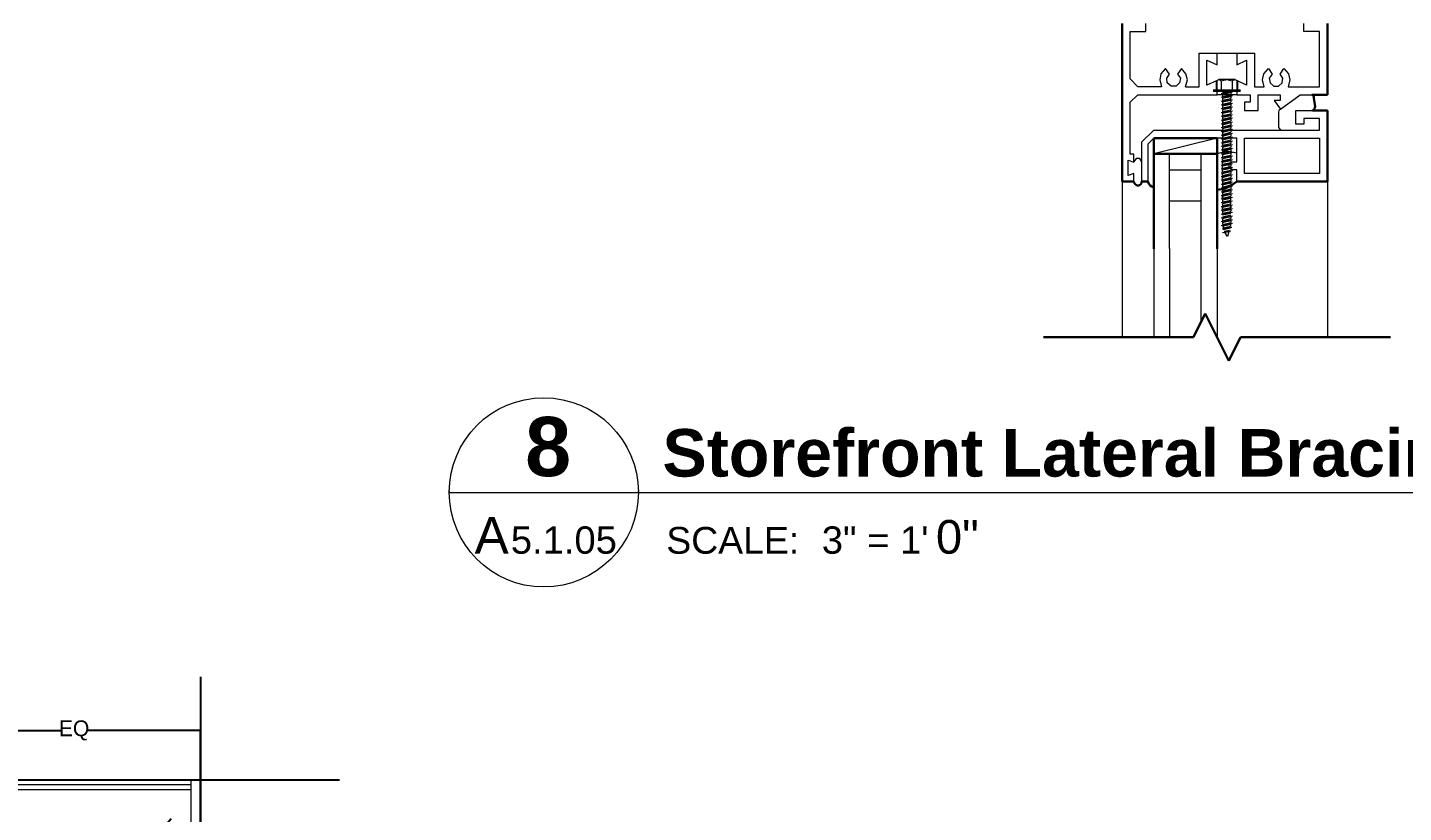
# Model space of a CAD drawing. Header units: inches. Extents: x -6061 to 13621, y -296 to 7483.
# Drawn here: x -5088.5 to -4826.9, y 170.4 to 319.6 of the extents above; entities that cross this region are included whole.
import ezdxf

# ---------------------------------------------------------------- set-up
doc = ezdxf.new("R2010")
doc.units = ezdxf.units.IN
doc.header["$MEASUREMENT"] = 0
doc.layers.get('0').update_dxf_attribs({"linetype": 'CONTINUOUS'})
doc.layers.get('Defpoints').update_dxf_attribs({"color": 6, "linetype": 'CONTINUOUS', "lineweight": 15})
doc.layers.add('Dimensions', color=8, linetype='CONTINUOUS', lineweight=13)
doc.styles.add('Arial$001H0', font='arial.ttf')
doc.styles.add('Arial$101H0', font='arialbd.ttf')
doc.styles.add('stylus', font='arial.ttf')
doc.dimstyles.new('_AA -Arch$0', dxfattribs={"dimtxt": 0.08, "dimasz": 0.1, "dimexe": 0.05, "dimexo": 0.1, "dimgap": 0.03, "dimtad": 1, "dimdec": 4, "dimzin": 3, "dimdsep": 46, "dimlunit": 5, "dimtxsty": 'stylus', "dimblk": 'ARCHTICK', "dimcen": 0.084, "dimclrd": 256, "dimclre": 256, "dimclrt": 7, "dimazin": 2, "dimtfac": 0.9, "dimtdec": 4, "dimtmove": 0, "dimatfit": 2, "dimfxl": 0.8, "dimfrac": 1, "dimtzin": 11, "dimarcsym": 0})
doc.dimstyles.get("Standard").update_dxf_attribs({"dimtxt": 0.18, "dimasz": 0.18, "dimexe": 0.18, "dimexo": 0.0625, "dimgap": 0.0625, "dimtad": 0, "dimtih": 1, "dimtoh": 1, "dimdec": 4, "dimzin": 0, "dimdsep": 46, "dimtxsty": 'Standard', "dimcen": 0.09, "dimadec": 0, "dimazin": 0, "dimtfac": 1, "dimtdec": 4, "dimtofl": 0, "dimtmove": 0, "dimatfit": 3, "dimfxl": 1, "dimtolj": 1, "dimtzin": 0, "dimlwd": -1, "dimlwe": -1, "dimarcsym": 0})

# ---------------------------------------------------------------- blocks, each defined once
blk = doc.blocks.new('*U33')
at = {"lineweight": 5, "ltscale": 0.5}
blk.add_line((22993.25, -3882.69), (23089.25, -3882.69), dxfattribs=at)
at = {"lineweight": 5}
for p, q in [((22993.25, -3882.69), (22993.25, -3992.69)), ((22995, -3882.69), (22995, -3992.69)), ((22995, -3884.44), (23040.38, -3884.44)), ((23042.13, -3884.44), (23087.5, -3884.44)), ((22995, -3990.94), (23040.38, -3990.94)), ((23042.13, -3990.94), (23087.5, -3990.94)), ((22993.25, -3992.69), (23089.25, -3992.69))]:
    blk.add_line(p, q, dxfattribs=at)
at = {"color": 8, "lineweight": 5}
for p, q in [((23040.38, -3883.56), (22995, -3883.56)), ((23087.5, -3883.56), (23042.13, -3883.56)), ((23040.38, -3991.81), (22995, -3991.81)), ((23087.5, -3991.81), (23042.13, -3991.81))]:
    blk.add_line(p, q, dxfattribs=at)
at = {"lineweight": 5, "extrusion": (0, 1, 0)}
for p, q in [((23040.38, -3992.69), (23040.38, -3882.69)), ((23042.13, -3992.69), (23042.13, -3882.69)), ((23087.5, -3992.69), (23087.5, -3882.69)), ((23089.25, -3992.69), (23089.25, -3882.69))]:
    blk.add_line(p, q, dxfattribs=at)
at = {"color": 8, "ltscale": 0.008}
for points in [[(23033.67, -3890.97), (23029.44, -3895.95)], [(23036.57, -3890.04), (23031.89, -3895.55)], [(23080.79, -3890.97), (23076.57, -3895.95)], [(23083.69, -3890.04), (23079.02, -3895.55)], [(23032.69, -3892.92), (23027.98, -3898.48)], [(23079.82, -3892.92), (23075.1, -3898.48)]]:
    blk.add_lwpolyline(points, dxfattribs=at)
blk = doc.blocks.new('_Open90')
at = {"color": 0, "linetype": 'ByBlock', "lineweight": -2}
for p, q in [((0, 0), (-1, 0)), ((-0.5, 0.5), (0, 0)), ((0, 0), (-0.5, -0.5))]:
    blk.add_line(p, q, dxfattribs=at)
blk = doc.blocks.new('*D38')
at = {"layer": 'Defpoints', "color": 0, "transparency": 16777216}
for p in [(-5151.63, 197.6), (-5055.63, 197.6), (-5055.63, 55.83)]:
    blk.add_point(p, dxfattribs=at)
at = {"layer": 'Dimensions', "linetype": 'ByBlock', "lineweight": -2, "transparency": 16777216}
for p, q in [((-5151.63, 196.16), (-5151.63, 54.39)), ((-5055.63, 196.16), (-5055.63, 54.39)), ((-5148.75, 55.83), (-5115.27, 55.83)), ((-5058.51, 55.83), (-5091.99, 55.83))]:
    blk.add_line(p, q, dxfattribs=at)
at = {"layer": 'Dimensions', "lineweight": -2, "transparency": 16777216, "xscale": 2.88, "yscale": 2.88, "zscale": 2.88, "rotation": 180}
blk.add_blockref('_Open90', (-5151.63, 55.83), dxfattribs=at)
at = {"layer": 'Dimensions', "lineweight": -2, "transparency": 16777216, "xscale": 2.88, "yscale": 2.88, "zscale": 2.88}
blk.add_blockref('_Open90', (-5055.63, 55.83), dxfattribs=at)
at = {"layer": 'Dimensions', "color": 7, "transparency": 16777216, "insert": (-5103.63, 55.83), "char_height": 4.32, "attachment_point": 5, "style": 'stylus'}
blk.add_mtext('5\'-7 4 {\\H0.7x;\\S1/2;}"', dxfattribs=at)
blk = doc.blocks.new('*D39')
at = {"layer": 'Defpoints', "color": 0, "transparency": 16777216}
for p in [(-5163.34, 176.55), (-5027.73, 176.55), (-5027.73, 66.55)]:
    blk.add_point(p, dxfattribs=at)
at = {"layer": 'Dimensions', "linetype": 'ByBlock', "lineweight": -2, "transparency": 16777216}
for p, q in [((-5029.17, 176.55), (-5164.78, 176.55)), ((-5163.34, 173.67), (-5163.34, 128.71)), ((-5163.34, 69.43), (-5163.34, 114.38)), ((-5029.17, 66.55), (-5164.78, 66.55))]:
    blk.add_line(p, q, dxfattribs=at)
at = {"layer": 'Dimensions', "lineweight": -2, "transparency": 16777216, "xscale": 2.88, "yscale": 2.88, "zscale": 2.88}
for p, rotation in [((-5163.34, 176.55), 90), ((-5163.34, 66.55), 270)]:
    blk.add_blockref('_Open90', p, dxfattribs=dict(at, rotation=rotation))
at = {"layer": 'Dimensions', "color": 7, "transparency": 16777216, "insert": (-5163.34, 121.55), "char_height": 4.32, "attachment_point": 5, "rotation": 90, "style": 'stylus'}
blk.add_mtext('7\'-0"', dxfattribs=at)
blk = doc.blocks.new('_CLOSEDFILLED')
at = {"color": 0, "lineweight": -2, "true_color": 0x000000}
blk.add_line((-1, 0), (-2, 0), dxfattribs=at)
blk.add_solid([(-1, 0.2), (0, 0), (-1, 0.2), (-1, -0.2)], dxfattribs=at)
blk = doc.blocks.new('*D37')
at = {"color": 0, "transparency": 16777216}
for p, q in [((-5103.63, 176.61), (-5103.63, 186.17)), ((-5103.45, 185.99), (-5082.2, 185.99)), ((-5055.81, 185.99), (-5077.07, 185.99)), ((-5055.63, 176.61), (-5055.63, 186.17))]:
    blk.add_line(p, q, dxfattribs=at)
at = {"layer": 'Defpoints', "color": 0, "transparency": 16777216}
for p in [(-5055.63, 185.99), (-5103.63, 176.55), (-5055.63, 176.55)]:
    blk.add_point(p, dxfattribs=at)
at = {"color": 0, "transparency": 16777216, "xscale": 0.18, "yscale": 0.18, "zscale": 0.18, "rotation": 180}
blk.add_blockref('_CLOSEDFILLED', (-5103.63, 185.99), dxfattribs=at)
at = {"color": 0, "transparency": 16777216, "xscale": 0.18, "yscale": 0.18, "zscale": 0.18}
blk.add_blockref('_CLOSEDFILLED', (-5055.63, 185.99), dxfattribs=at)
at = {"color": 0, "transparency": 16777216, "insert": (-5079.63, 185.99), "char_height": 3, "attachment_point": 5}
blk.add_mtext('EQ', dxfattribs=at)

msp = doc.modelspace()

# ---------------------------------------------------------------- linework, layer by layer
at = {"color": 7, "linetype": 'Continuous', "lineweight": 18, "true_color": 0x000007}
for p, q in [((-4880.40456, 320.33077), (-4880.40456, 290.29683)), ((-4841.40049, 306.79547), (-4841.40049, 320.33077)), ((-4844.36384, 306.79547), (-4841.40049, 306.79547)), ((-4841.40049, 303.83213), (-4844.20366, 303.83213)), ((-4841.40049, 290.29683), (-4841.40049, 303.83213)), ((-4880.40456, 290.29683), (-4878.16203, 290.29683)), ((-4878.16203, 290.29683), (-4878.16203, 290.13665)), ((-4878.16203, 290.13665), (-4878.08194, 289.97647)), ((-4878.08194, 289.97647), (-4877.92176, 289.81629)), ((-4877.92176, 289.81629), (-4877.76157, 289.65611)), ((-4877.76157, 289.65611), (-4877.60139, 289.57602)), ((-4877.60139, 289.57602), (-4877.44121, 289.57602)), ((-4877.44121, 289.57602), (-4877.20094, 289.57602)), ((-4877.20094, 289.57602), (-4877.04076, 289.65611)), ((-4877.04076, 289.65611), (-4876.88058, 289.81629)), ((-4876.88058, 289.81629), (-4876.80049, 289.89638)), ((-4876.80049, 289.89638), (-4876.7204, 290.13665)), ((-4876.7204, 290.13665), (-4876.64031, 290.29683)), ((-4876.64031, 290.29683), (-4875.51904, 290.29683)), ((-4862.3842, 288.69502), (-4861.02266, 288.93529)), ((-4861.02266, 288.93529), (-4859.74121, 289.49593)), ((-4859.74121, 289.49593), (-4858.61995, 290.29683)), ((-4858.61995, 290.29683), (-4841.40049, 290.29683)), ((-4874.39777, 277.48235), (-4874.39777, 260.74344)), ((-4871.43443, 277.56244), (-4871.43443, 260.74344)), ((-4865.42764, 277.56244), (-4865.42764, 263.70679)), ((-4862.3842, 277.48235), (-4862.3842, 260.74344))]:
    msp.add_line(p, q, dxfattribs=at)
at = {"color": 7, "linetype": 'Continuous', "lineweight": 30, "true_color": 0x000007}
for p, q in [((-4880.40456, 320.33077), (-4880.40456, 290.29683)), ((-4841.40049, 306.79547), (-4841.40049, 320.33077)), ((-4844.28375, 306.79547), (-4844.36384, 306.79547)), ((-4844.36384, 306.79547), (-4841.40049, 306.79547)), ((-4844.12357, 306.63529), (-4844.28375, 306.79547)), ((-4844.04347, 306.5552), (-4844.12357, 306.63529)), ((-4843.96338, 306.39502), (-4844.04347, 306.5552)), ((-4843.96338, 306.23484), (-4843.96338, 306.39502)), ((-4843.96338, 306.15475), (-4843.96338, 306.23484)), ((-4843.72311, 304.55294), (-4843.96338, 306.15475)), ((-4844.20366, 303.83213), (-4844.04347, 303.91222)), ((-4841.40049, 303.83213), (-4844.20366, 303.83213)), ((-4844.04347, 303.91222), (-4843.88329, 304.0724)), ((-4843.88329, 304.0724), (-4843.8032, 304.23258)), ((-4843.8032, 304.39276), (-4843.72311, 304.55294)), ((-4843.8032, 304.23258), (-4843.8032, 304.39276)), ((-4841.40049, 290.29683), (-4841.40049, 303.83213)), ((-4874.39777, 298.54615), (-4862.3842, 298.54615)), ((-4874.39777, 295.58281), (-4874.39777, 298.54615)), ((-4862.3842, 298.54615), (-4862.3842, 295.58281)), ((-4862.3842, 295.58281), (-4874.39777, 295.58281)), ((-4874.39777, 295.58281), (-4874.39777, 289.17557)), ((-4862.3842, 288.69502), (-4862.3842, 295.58281)), ((-4880.40456, 290.29683), (-4878.16203, 290.29683)), ((-4878.16203, 290.29683), (-4878.16203, 290.13665)), ((-4878.16203, 290.13665), (-4878.08194, 289.97647)), ((-4878.08194, 289.97647), (-4877.92176, 289.81629)), ((-4877.92176, 289.81629), (-4877.76157, 289.65611)), ((-4877.76157, 289.65611), (-4877.60139, 289.57602)), ((-4877.60139, 289.57602), (-4877.44121, 289.57602)), ((-4877.44121, 289.57602), (-4877.20094, 289.57602)), ((-4877.20094, 289.57602), (-4877.04076, 289.65611)), ((-4877.04076, 289.65611), (-4876.88058, 289.81629)), ((-4876.88058, 289.81629), (-4876.7204, 289.97647)), ((-4876.7204, 290.13665), (-4876.64031, 290.29683)), ((-4876.7204, 289.97647), (-4876.7204, 290.13665)), ((-4876.64031, 290.29683), (-4875.51904, 290.29683)), ((-4875.51904, 290.29683), (-4875.35886, 289.89638)), ((-4875.35886, 289.89638), (-4875.11859, 289.57602)), ((-4875.11859, 289.57602), (-4874.79823, 289.33575)), ((-4874.79823, 289.33575), (-4874.39777, 289.17557)), ((-4874.39777, 289.17557), (-4874.39777, 277.48235)), ((-4862.3842, 288.69502), (-4861.02266, 288.93529)), ((-4862.3842, 277.48235), (-4862.3842, 288.69502)), ((-4861.02266, 288.93529), (-4859.74121, 289.49593)), ((-4859.74121, 289.49593), (-4858.61995, 290.29683)), ((-4858.61995, 290.29683), (-4841.40049, 290.29683)), ((-4864.62673, 265.22851), (-4866.86927, 260.74344)), ((-4860.14167, 256.25837), (-4864.62673, 265.22851)), ((-4886.41135, 260.74344), (-4895.38148, 260.74344)), ((-4866.86927, 260.74344), (-4886.41135, 260.74344)), ((-4857.89913, 260.74344), (-4860.14167, 256.25837)), ((-4838.35705, 260.74344), (-4857.89913, 260.74344)), ((-4838.35705, 260.74344), (-4829.38691, 260.74344))]:
    msp.add_line(p, q, dxfattribs=at)
at = {"color": 7, "linetype": 'Continuous', "lineweight": 9, "true_color": 0x000007}
for p, q in [((-4875.91949, 318.80905), (-4875.91949, 320.33077)), ((-4845.88556, 318.80905), (-4845.88556, 320.33077)), ((-4878.88284, 318.80905), (-4875.91949, 318.80905)), ((-4878.88284, 309.83891), (-4878.88284, 318.80905)), ((-4842.92221, 318.80905), (-4845.88556, 318.80905)), ((-4842.92221, 308.31719), (-4842.92221, 318.80905)), ((-4865.748, 308.31719), (-4865.748, 314.72443)), ((-4865.748, 314.72443), (-4862.3842, 314.72443)), ((-4862.3842, 314.72443), (-4858.61995, 314.72443)), ((-4862.3842, 312.4819), (-4862.3842, 314.72443)), ((-4858.61995, 314.72443), (-4855.25614, 314.72443)), ((-4858.61995, 314.72443), (-4858.61995, 312.4819)), ((-4855.25614, 314.72443), (-4855.25614, 308.31719)), ((-4872.15524, 311.76109), (-4873.03624, 310.8)), ((-4871.43443, 310.71991), (-4872.15524, 311.76109)), ((-4869.1118, 311.76109), (-4869.91271, 310.71991)), ((-4868.3109, 310.8), (-4869.1118, 311.76109)), ((-4864.30637, 308.63756), (-4864.30637, 313.3629)), ((-4864.30637, 313.3629), (-4862.3842, 312.4819)), ((-4858.61995, 312.4819), (-4856.77786, 313.3629)), ((-4856.77786, 313.3629), (-4856.77786, 308.63756)), ((-4853.49415, 310.8), (-4852.61316, 311.76109)), ((-4852.61316, 311.76109), (-4851.89234, 310.71991)), ((-4850.37062, 310.71991), (-4849.64981, 311.76109)), ((-4849.64981, 311.76109), (-4848.76881, 310.8)), ((-4877.44121, 308.31719), (-4878.88284, 309.83891)), ((-4873.03624, 310.8), (-4873.27651, 309.59864)), ((-4873.27651, 309.59864), (-4872.95614, 308.31719)), ((-4871.91497, 309.919), (-4871.43443, 310.71991)), ((-4871.83488, 309.03801), (-4871.91497, 309.919)), ((-4871.11406, 308.39728), (-4871.83488, 309.03801)), ((-4869.51225, 309.03801), (-4870.15298, 308.39728)), ((-4869.91271, 310.71991), (-4869.35207, 309.919)), ((-4869.35207, 309.919), (-4869.51225, 309.03801)), ((-4868.39099, 308.31719), (-4867.99053, 309.59864)), ((-4867.99053, 309.59864), (-4868.3109, 310.8)), ((-4862.3842, 309.51855), (-4864.30637, 308.63756)), ((-4862.54438, 309.43846), (-4862.06384, 309.67873)), ((-4862.54438, 309.43846), (-4862.54438, 307.75656)), ((-4862.3842, 306.79547), (-4862.3842, 309.51855)), ((-4862.06384, 309.67873), (-4861.58329, 309.43846)), ((-4858.94031, 309.67873), (-4862.06384, 309.67873)), ((-4861.58329, 309.43846), (-4860.54212, 309.67873)), ((-4861.58329, 309.43846), (-4861.58329, 307.75656)), ((-4860.54212, 309.67873), (-4859.50094, 309.43846)), ((-4859.50094, 309.43846), (-4859.0204, 309.67873)), ((-4859.50094, 309.43846), (-4859.50094, 307.75656)), ((-4859.0204, 309.67873), (-4858.45976, 309.43846)), ((-4858.61995, 309.51855), (-4858.61995, 306.79547)), ((-4856.77786, 308.63756), (-4858.61995, 309.51855)), ((-4858.45976, 309.43846), (-4858.45976, 307.75656)), ((-4853.73443, 309.59864), (-4853.49415, 310.8)), ((-4853.41406, 308.31719), (-4853.73443, 309.59864)), ((-4851.89234, 310.71991), (-4852.45298, 309.919)), ((-4852.45298, 309.919), (-4852.2928, 309.03801)), ((-4852.2928, 309.03801), (-4851.57198, 308.39728)), ((-4850.69099, 308.39728), (-4849.97017, 309.03801)), ((-4849.89008, 309.919), (-4850.37062, 310.71991)), ((-4849.97017, 309.03801), (-4849.89008, 309.919)), ((-4848.52854, 309.59864), (-4848.8489, 308.31719)), ((-4848.76881, 310.8), (-4848.52854, 309.59864)), ((-4878.88284, 305.35385), (-4877.44121, 306.79547)), ((-4872.95614, 308.31719), (-4877.44121, 308.31719)), ((-4877.44121, 306.79547), (-4862.3842, 306.79547)), ((-4870.15298, 308.39728), (-4871.11406, 308.39728)), ((-4868.39099, 308.31719), (-4865.748, 308.31719)), ((-4863.10501, 307.75656), (-4857.89913, 307.75656)), ((-4857.89913, 307.4362), (-4863.10501, 307.4362)), ((-4858.61995, 306.79547), (-4862.3842, 306.79547)), ((-4861.58329, 307.03575), (-4859.42085, 307.35611)), ((-4861.58329, 306.31493), (-4859.42085, 306.63529)), ((-4861.34302, 307.19593), (-4859.90139, 307.4362)), ((-4861.34302, 306.87557), (-4859.74121, 307.19593)), ((-4861.34302, 306.87557), (-4861.34302, 306.47511)), ((-4861.34302, 306.47511), (-4859.74121, 306.79547)), ((-4861.34302, 306.15475), (-4859.74121, 306.47511)), ((-4861.34302, 306.15475), (-4861.34302, 305.7543)), ((-4861.34302, 305.7543), (-4859.74121, 306.07466)), ((-4859.74121, 307.19593), (-4859.74121, 306.79547)), ((-4859.74121, 306.47511), (-4859.74121, 306.07466)), ((-4858.61995, 306.79547), (-4856.05705, 306.79547)), ((-4856.05705, 306.79547), (-4856.05705, 305.35385)), ((-4855.25614, 308.31719), (-4853.41406, 308.31719)), ((-4854.53533, 303.83213), (-4854.53533, 306.79547)), ((-4854.53533, 306.79547), (-4850.37062, 306.79547)), ((-4851.57198, 308.39728), (-4850.69099, 308.39728)), ((-4850.37062, 306.79547), (-4850.37062, 305.67421)), ((-4850.29053, 304.0724), (-4846.60637, 306.79547)), ((-4848.8489, 308.31719), (-4842.92221, 308.31719)), ((-4846.60637, 306.79547), (-4844.36384, 306.79547)), ((-4878.88284, 295.50271), (-4878.88284, 305.35385)), ((-4861.58329, 305.59412), (-4859.42085, 305.91448)), ((-4861.58329, 304.8733), (-4859.42085, 305.19366)), ((-4861.58329, 304.15249), (-4859.42085, 304.47285)), ((-4861.58329, 303.43167), (-4859.42085, 303.75204)), ((-4861.34302, 305.43394), (-4859.74121, 305.7543)), ((-4861.34302, 305.43394), (-4861.34302, 305.03348)), ((-4861.34302, 305.03348), (-4859.74121, 305.35385)), ((-4861.34302, 304.71312), (-4859.74121, 305.03348)), ((-4861.34302, 304.71312), (-4861.34302, 304.31267)), ((-4861.34302, 304.31267), (-4859.74121, 304.63303)), ((-4861.34302, 303.99231), (-4859.74121, 304.31267)), ((-4861.34302, 303.99231), (-4861.34302, 303.59185)), ((-4861.34302, 303.59185), (-4859.74121, 303.91222)), ((-4861.34302, 303.27149), (-4859.74121, 303.59185)), ((-4859.74121, 305.7543), (-4859.74121, 305.35385)), ((-4859.74121, 305.03348), (-4859.74121, 304.63303)), ((-4859.74121, 304.31267), (-4859.74121, 303.91222)), ((-4859.74121, 303.59185), (-4859.74121, 303.1914)), ((-4856.05705, 305.35385), (-4857.17832, 305.35385)), ((-4857.17832, 305.35385), (-4857.17832, 303.83213)), ((-4857.17832, 303.83213), (-4854.53533, 303.83213)), ((-4850.37062, 305.67421), (-4851.49189, 305.67421)), ((-4851.49189, 305.67421), (-4850.29053, 304.0724)), ((-4850.6109, 303.83213), (-4850.69099, 303.43167)), ((-4850.69099, 303.43167), (-4850.69099, 300.54842)), ((-4850.29053, 304.0724), (-4850.6109, 303.83213)), ((-4847.40728, 301.18914), (-4847.40728, 303.83213)), ((-4847.40728, 303.83213), (-4844.20366, 303.83213)), ((-4861.58329, 302.71086), (-4859.42085, 303.03122)), ((-4861.58329, 301.99005), (-4859.42085, 302.3905)), ((-4861.58329, 301.26923), (-4859.42085, 301.66968)), ((-4861.58329, 300.54842), (-4859.42085, 300.94887)), ((-4861.34302, 303.27149), (-4861.34302, 302.87104)), ((-4861.34302, 302.87104), (-4859.74121, 303.1914)), ((-4861.34302, 302.55068), (-4859.74121, 302.87104)), ((-4861.34302, 302.55068), (-4861.34302, 302.15023)), ((-4861.34302, 302.15023), (-4859.74121, 302.55068)), ((-4861.34302, 301.82986), (-4859.74121, 302.23032)), ((-4861.34302, 301.82986), (-4861.34302, 301.42941)), ((-4861.34302, 301.42941), (-4859.74121, 301.82986)), ((-4861.34302, 301.10905), (-4859.74121, 301.5095)), ((-4861.34302, 301.10905), (-4861.34302, 300.7086)), ((-4861.34302, 300.7086), (-4859.74121, 301.10905)), ((-4861.34302, 300.38824), (-4859.74121, 300.78869)), ((-4859.74121, 302.87104), (-4859.74121, 302.55068)), ((-4859.74121, 302.23032), (-4859.74121, 301.82986)), ((-4859.74121, 301.5095), (-4859.74121, 301.10905)), ((-4859.74121, 300.78869), (-4859.74121, 300.38824)), ((-4845.88556, 301.18914), (-4847.40728, 301.18914)), ((-4842.92221, 302.31041), (-4845.88556, 302.31041)), ((-4845.88556, 302.31041), (-4845.88556, 301.18914)), ((-4842.92221, 300.06787), (-4842.92221, 302.31041)), ((-4876.64031, 297.82534), (-4874.39777, 300.06787)), ((-4874.39777, 298.54615), (-4875.51904, 297.42489)), ((-4874.39777, 300.06787), (-4842.92221, 300.06787)), ((-4862.3842, 298.54615), (-4874.39777, 295.58281)), ((-4858.61995, 298.54615), (-4862.3842, 298.54615)), ((-4861.58329, 299.8276), (-4859.42085, 300.22805)), ((-4861.58329, 299.10679), (-4859.42085, 299.50724)), ((-4861.58329, 298.38597), (-4859.42085, 298.78643)), ((-4861.34302, 300.38824), (-4861.34302, 299.98778)), ((-4861.34302, 299.98778), (-4859.74121, 300.38824)), ((-4861.34302, 299.66742), (-4859.74121, 300.06787)), ((-4861.34302, 299.66742), (-4861.34302, 299.26697)), ((-4861.34302, 299.26697), (-4859.74121, 299.66742)), ((-4861.34302, 298.94661), (-4859.74121, 299.34706)), ((-4861.34302, 298.94661), (-4861.34302, 298.54615)), ((-4861.34302, 298.54615), (-4859.74121, 298.94661)), ((-4861.34302, 298.22579), (-4859.74121, 298.62624)), ((-4861.34302, 298.22579), (-4861.34302, 297.82534)), ((-4861.34302, 297.82534), (-4859.74121, 298.22579)), ((-4859.74121, 300.06787), (-4859.74121, 299.66742)), ((-4859.74121, 299.34706), (-4859.74121, 298.94661)), ((-4859.74121, 298.62624), (-4859.74121, 298.22579)), ((-4858.61995, 294.06109), (-4858.61995, 298.54615)), ((-4857.17832, 298.54615), (-4842.92221, 298.54615)), ((-4857.17832, 291.81855), (-4857.17832, 298.54615)), ((-4850.69099, 300.54842), (-4850.45071, 300.22805)), ((-4850.45071, 300.22805), (-4850.13035, 300.06787)), ((-4842.92221, 298.54615), (-4842.92221, 291.81855)), ((-4876.64031, 290.29683), (-4876.64031, 297.82534)), ((-4875.51904, 297.42489), (-4875.51904, 290.29683)), ((-4871.43443, 277.56244), (-4871.43443, 295.58281)), ((-4865.42764, 295.58281), (-4865.42764, 277.56244)), ((-4860.54212, 296.06335), (-4862.3842, 295.58281)), ((-4861.58329, 297.66516), (-4859.42085, 298.06561)), ((-4861.58329, 297.02443), (-4859.42085, 297.3448)), ((-4861.58329, 296.30362), (-4859.42085, 296.62398)), ((-4861.58329, 295.58281), (-4859.42085, 295.90317)), ((-4861.34302, 297.58507), (-4859.74121, 297.90543)), ((-4861.34302, 297.58507), (-4861.34302, 297.18462)), ((-4861.34302, 297.18462), (-4859.74121, 297.50498)), ((-4861.34302, 296.86425), (-4859.74121, 297.18462)), ((-4861.34302, 296.86425), (-4861.34302, 296.4638)), ((-4861.34302, 296.4638), (-4859.74121, 296.78416)), ((-4861.34302, 296.14344), (-4859.74121, 296.4638)), ((-4861.34302, 296.14344), (-4861.34302, 295.74299)), ((-4861.34302, 295.74299), (-4859.74121, 296.06335)), ((-4861.34302, 295.42262), (-4859.74121, 295.74299)), ((-4858.61995, 295.6629), (-4860.54212, 296.06335)), ((-4859.74121, 297.90543), (-4859.74121, 297.50498)), ((-4859.74121, 297.18462), (-4859.74121, 296.78416)), ((-4859.74121, 296.4638), (-4859.74121, 296.06335)), ((-4859.74121, 295.74299), (-4859.74121, 295.34253)), ((-4879.28329, 294.38145), (-4878.16203, 293.981)), ((-4879.28329, 291.4181), (-4879.28329, 294.38145)), ((-4878.16203, 295.50271), (-4878.88284, 295.50271)), ((-4878.16203, 293.981), (-4878.16203, 295.50271)), ((-4877.76157, 294.70181), (-4878.16203, 294.06109)), ((-4877.04076, 294.70181), (-4877.76157, 294.70181)), ((-4876.64031, 294.06109), (-4877.04076, 294.70181)), ((-4861.58329, 294.86199), (-4859.42085, 295.18235)), ((-4861.58329, 294.14118), (-4859.42085, 294.46154)), ((-4861.58329, 293.42036), (-4859.42085, 293.74072)), ((-4861.58329, 292.69955), (-4859.42085, 293.01991)), ((-4861.34302, 295.42262), (-4861.34302, 295.02217)), ((-4861.34302, 295.02217), (-4859.74121, 295.34253)), ((-4861.34302, 294.70181), (-4859.74121, 295.02217)), ((-4861.34302, 294.30136), (-4861.34302, 294.70181)), ((-4861.34302, 294.70181), (-4861.34302, 294.30136)), ((-4861.34302, 294.30136), (-4859.74121, 294.62172)), ((-4861.34302, 293.981), (-4859.74121, 294.30136)), ((-4861.34302, 293.58054), (-4861.34302, 293.981)), ((-4861.34302, 293.58054), (-4859.74121, 293.9009)), ((-4861.34302, 293.26018), (-4859.74121, 293.58054)), ((-4861.34302, 292.85973), (-4861.34302, 293.26018)), ((-4861.34302, 292.85973), (-4859.74121, 293.18009)), ((-4860.06157, 293.74072), (-4859.42085, 294.06109)), ((-4860.06157, 292.93982), (-4860.06157, 293.74072)), ((-4859.42085, 292.53937), (-4860.06157, 292.93982)), ((-4859.74121, 295.02217), (-4859.74121, 294.62172)), ((-4859.74121, 294.30136), (-4859.74121, 293.9009)), ((-4859.74121, 293.58054), (-4859.74121, 293.18009)), ((-4859.42085, 294.06109), (-4858.61995, 294.06109)), ((-4878.16203, 291.81855), (-4879.28329, 291.4181)), ((-4878.16203, 290.29683), (-4878.16203, 291.81855)), ((-4871.43443, 292.53937), (-4865.42764, 292.53937)), ((-4861.58329, 291.97873), (-4859.42085, 292.37919)), ((-4861.58329, 291.25792), (-4859.42085, 291.65837)), ((-4861.58329, 290.5371), (-4859.42085, 290.93756)), ((-4861.34302, 292.53937), (-4859.74121, 292.85973)), ((-4861.34302, 292.13891), (-4861.34302, 292.53937)), ((-4861.34302, 292.13891), (-4859.74121, 292.45928)), ((-4861.34302, 291.81855), (-4859.74121, 292.219)), ((-4861.34302, 291.4181), (-4861.34302, 291.81855)), ((-4861.34302, 291.4181), (-4859.74121, 291.81855)), ((-4861.34302, 291.09774), (-4859.74121, 291.49819)), ((-4861.34302, 290.69728), (-4861.34302, 291.09774)), ((-4861.34302, 290.69728), (-4859.74121, 291.09774)), ((-4861.34302, 290.37692), (-4859.74121, 290.77738)), ((-4861.34302, 290.37692), (-4861.34302, 289.97647)), ((-4861.34302, 289.97647), (-4859.74121, 290.37692)), ((-4859.74121, 292.85973), (-4859.74121, 292.45928)), ((-4859.74121, 292.219), (-4859.74121, 291.81855)), ((-4859.74121, 291.49819), (-4859.74121, 291.09774)), ((-4859.74121, 290.77738), (-4859.74121, 290.37692)), ((-4858.61995, 292.53937), (-4859.42085, 292.53937)), ((-4858.61995, 290.29683), (-4858.61995, 292.53937)), ((-4842.92221, 291.81855), (-4857.17832, 291.81855)), ((-4880.40456, 290.29683), (-4880.40456, 260.74344)), ((-4861.58329, 289.81629), (-4859.42085, 290.21674)), ((-4861.58329, 289.09547), (-4859.42085, 289.49593)), ((-4861.58329, 288.37466), (-4859.42085, 288.77511)), ((-4861.58329, 287.65385), (-4859.42085, 288.0543)), ((-4861.34302, 289.65611), (-4859.74121, 290.05656)), ((-4861.34302, 289.65611), (-4861.34302, 289.25566)), ((-4861.34302, 289.25566), (-4859.74121, 289.65611)), ((-4861.34302, 288.93529), (-4859.74121, 289.33575)), ((-4861.34302, 288.93529), (-4861.34302, 288.53484)), ((-4861.34302, 288.53484), (-4859.74121, 288.93529)), ((-4861.34302, 288.21448), (-4859.74121, 288.61493)), ((-4861.34302, 288.21448), (-4861.34302, 287.81403)), ((-4861.34302, 287.81403), (-4859.74121, 288.21448)), ((-4861.34302, 287.49366), (-4859.74121, 287.89412)), ((-4859.74121, 290.05656), (-4859.74121, 289.65611)), ((-4859.74121, 289.33575), (-4859.74121, 288.93529)), ((-4859.74121, 288.61493), (-4859.74121, 288.21448)), ((-4859.74121, 287.89412), (-4859.74121, 287.49366)), ((-4841.40049, 290.29683), (-4841.40049, 260.74344)), ((-4871.43443, 286.61267), (-4865.42764, 286.61267)), ((-4861.58329, 287.01312), (-4859.42085, 287.33348)), ((-4861.58329, 286.29231), (-4859.42085, 286.61267)), ((-4861.58329, 285.57149), (-4859.42085, 285.89185)), ((-4861.58329, 284.85068), (-4859.42085, 285.17104)), ((-4861.34302, 287.1733), (-4861.34302, 287.49366)), ((-4861.34302, 287.49366), (-4861.34302, 287.1733)), ((-4861.34302, 287.1733), (-4859.74121, 287.49366)), ((-4861.34302, 286.85294), (-4859.74121, 287.1733)), ((-4861.34302, 286.85294), (-4861.34302, 286.45249)), ((-4861.34302, 286.45249), (-4859.74121, 286.77285)), ((-4861.34302, 286.13213), (-4859.74121, 286.45249)), ((-4861.34302, 286.13213), (-4861.34302, 285.73167)), ((-4861.34302, 285.73167), (-4859.74121, 286.05204)), ((-4861.34302, 285.41131), (-4859.74121, 285.73167)), ((-4861.34302, 285.01086), (-4861.34302, 285.41131)), ((-4861.34302, 285.41131), (-4861.34302, 285.01086)), ((-4859.74121, 285.33122), (-4861.34302, 285.01086)), ((-4861.34302, 285.01086), (-4859.74121, 285.33122)), ((-4859.74121, 286.77285), (-4859.74121, 287.1733)), ((-4859.74121, 286.05204), (-4859.74121, 286.45249)), ((-4859.74121, 285.33122), (-4859.74121, 285.73167)), ((-4859.74121, 285.73167), (-4859.74121, 285.33122)), ((-4861.58329, 284.12986), (-4859.42085, 284.45023)), ((-4861.58329, 283.40905), (-4859.42085, 283.8095)), ((-4861.58329, 282.68824), (-4859.42085, 283.08869)), ((-4861.34302, 284.6905), (-4859.74121, 285.01086)), ((-4861.34302, 284.6905), (-4861.34302, 284.29005)), ((-4861.34302, 284.29005), (-4859.74121, 284.61041)), ((-4861.34302, 283.96968), (-4859.74121, 284.29005)), ((-4861.34302, 283.56923), (-4859.74121, 283.96968)), ((-4861.34302, 283.24887), (-4859.74121, 283.64932)), ((-4861.34302, 283.24887), (-4861.34302, 282.84842)), ((-4861.34302, 282.84842), (-4859.74121, 283.24887)), ((-4861.34302, 282.52805), (-4859.74121, 282.92851)), ((-4861.34302, 282.52805), (-4861.34302, 282.1276)), ((-4861.34302, 282.1276), (-4859.74121, 282.52805)), ((-4859.74121, 285.01086), (-4859.74121, 284.61041)), ((-4859.74121, 283.64932), (-4859.74121, 283.24887)), ((-4859.74121, 282.92851), (-4859.74121, 282.52805)), ((-4861.58329, 281.96742), (-4859.42085, 282.36787)), ((-4861.42311, 281.3267), (-4859.58103, 281.64706)), ((-4861.34302, 281.80724), (-4859.74121, 282.20769)), ((-4861.34302, 280.60588), (-4859.74121, 280.92624)), ((-4861.18284, 281.88733), (-4861.18284, 281.48688)), ((-4861.18284, 281.48688), (-4859.8213, 281.80724)), ((-4861.18284, 281.16652), (-4859.8213, 281.48688)), ((-4859.98148, 280.76606), (-4861.10275, 280.52579)), ((-4861.02266, 280.84615), (-4859.98148, 281.08643)), ((-4860.38194, 279.88507), (-4860.86248, 280.52579)), ((-4860.14167, 280.76606), (-4860.38194, 279.88507)), ((-4859.8213, 282.20769), (-4859.8213, 281.80724)), ((-5008.38918, 231.19005), (-4701.56248, 231.19005))]:
    msp.add_line(p, q, dxfattribs=at)
for points in [[(-5008.30909, 231.27014), (-5008.30909, 241.20136), (-5000.30004, 249.21041), (-4990.36881, 249.21041)], [(-4990.36881, 249.21041), (-4980.43759, 249.21041), (-4972.42854, 241.20136), (-4972.34845, 231.27014)], [(-5008.30909, 231.27014), (-5008.30909, 231.5905), (-5008.30909, 231.5905), (-5008.30909, 231.27014)], [(-4990.36881, 213.24977), (-5000.30004, 213.24977), (-5008.30909, 221.33891), (-5008.30909, 231.27014)], [(-4972.34845, 231.27014), (-4972.34845, 221.33891), (-4980.43759, 213.24977), (-4990.36881, 213.24977)], [(-4972.34845, 231.27014), (-4972.34845, 231.5905), (-4972.34845, 231.5905), (-4972.34845, 231.27014)]]:
    msp.add_open_spline(points, degree=3, dxfattribs=at)

# ---------------------------------------------------------------- block references
msp.add_blockref('*U33', (-28144.88661, 4059.23161))

# ---------------------------------------------------------------- texts
at = {"color": 7, "true_color": 0x000007}
for s, height, style, p in [('8', 11.25166, 'Arial$101H0', (-4993.89318, 234.31339)), ('Storefront Lateral Bracing Detail', 9.0273159, 'Arial$101H0', (-4967.78371, 234.2333)), ('A', 6.97383, 'Arial$001H0', (-5003.50405, 219.57673)), ('0"', 6.400615, 'Arial$001H0', (-4915.80498, 219.57673)), ('5.1.05', 5.192527, 'Arial$001H0', (-4996.61631, 219.57673)), ('SCALE:', 5.086183, 'Arial$001H0', (-4967.06291, 219.57673)), ('3" = 1\'', 5.189754, 'Arial$001H0', (-4937.50951, 219.57673))]:
    msp.add_text(s, height=height, dxfattribs=dict(at, style=style)).set_placement(p)

# ---------------------------------------------------------------- dimensions: what is measured, and where the dimension line sits
dim = msp.add_linear_dim(base=(-5055.63382, 185.99447), p1=(-5103.63382, 176.54541), p2=(-5055.63382, 176.5454), text='EQ', dimstyle='Standard', override={"dimtxt": 3, "dimzin": 8, "dimtdec": 2, "dimtofl": 1, "dimtolj": 0, "dimtzin": 8})
dim.commit()
dim.dimension.update_dxf_attribs({"geometry": '*D37', "text_midpoint": (-5079.63382, 185.99447)})
at = {"layer": 'Dimensions'}
dim = msp.add_linear_dim(base=(-5055.63382, 55.83204), p1=(-5151.63382, 197.59629), p2=(-5055.63382, 197.59627), text='5\'-7 4 {\\H0.7x;\\S1/2;}"', dimstyle='_AA -Arch$0', override={"dimtxt": 0.09, "dimasz": 0.06, "dimexe": 0.03, "dimexo": 0.03, "dimtad": 0, "dimpost": '"', "dimblk1": 'Open90', "dimblk2": 'Open90', "dimsah": 1}, dxfattribs=at)
dim.commit()
dim.dimension.update_dxf_attribs({"geometry": '*D38', "text_midpoint": (-5103.63382, 55.83204)})
dim = msp.add_linear_dim(base=(-5163.33827, 176.54508), p1=(-5027.72736, 66.54508), p2=(-5027.72736, 176.54508), angle=90, text='7\'-0"', dimstyle='_AA -Arch$0', override={"dimtxt": 0.09, "dimasz": 0.06, "dimexe": 0.03, "dimexo": 0.03, "dimtad": 0, "dimpost": '"', "dimblk1": 'Open90', "dimblk2": 'Open90', "dimsah": 1}, dxfattribs=at)
dim.commit()
dim.dimension.update_dxf_attribs({"geometry": '*D39', "text_midpoint": (-5163.33827, 121.54508)})

doc.saveas('drawing.dxf')
